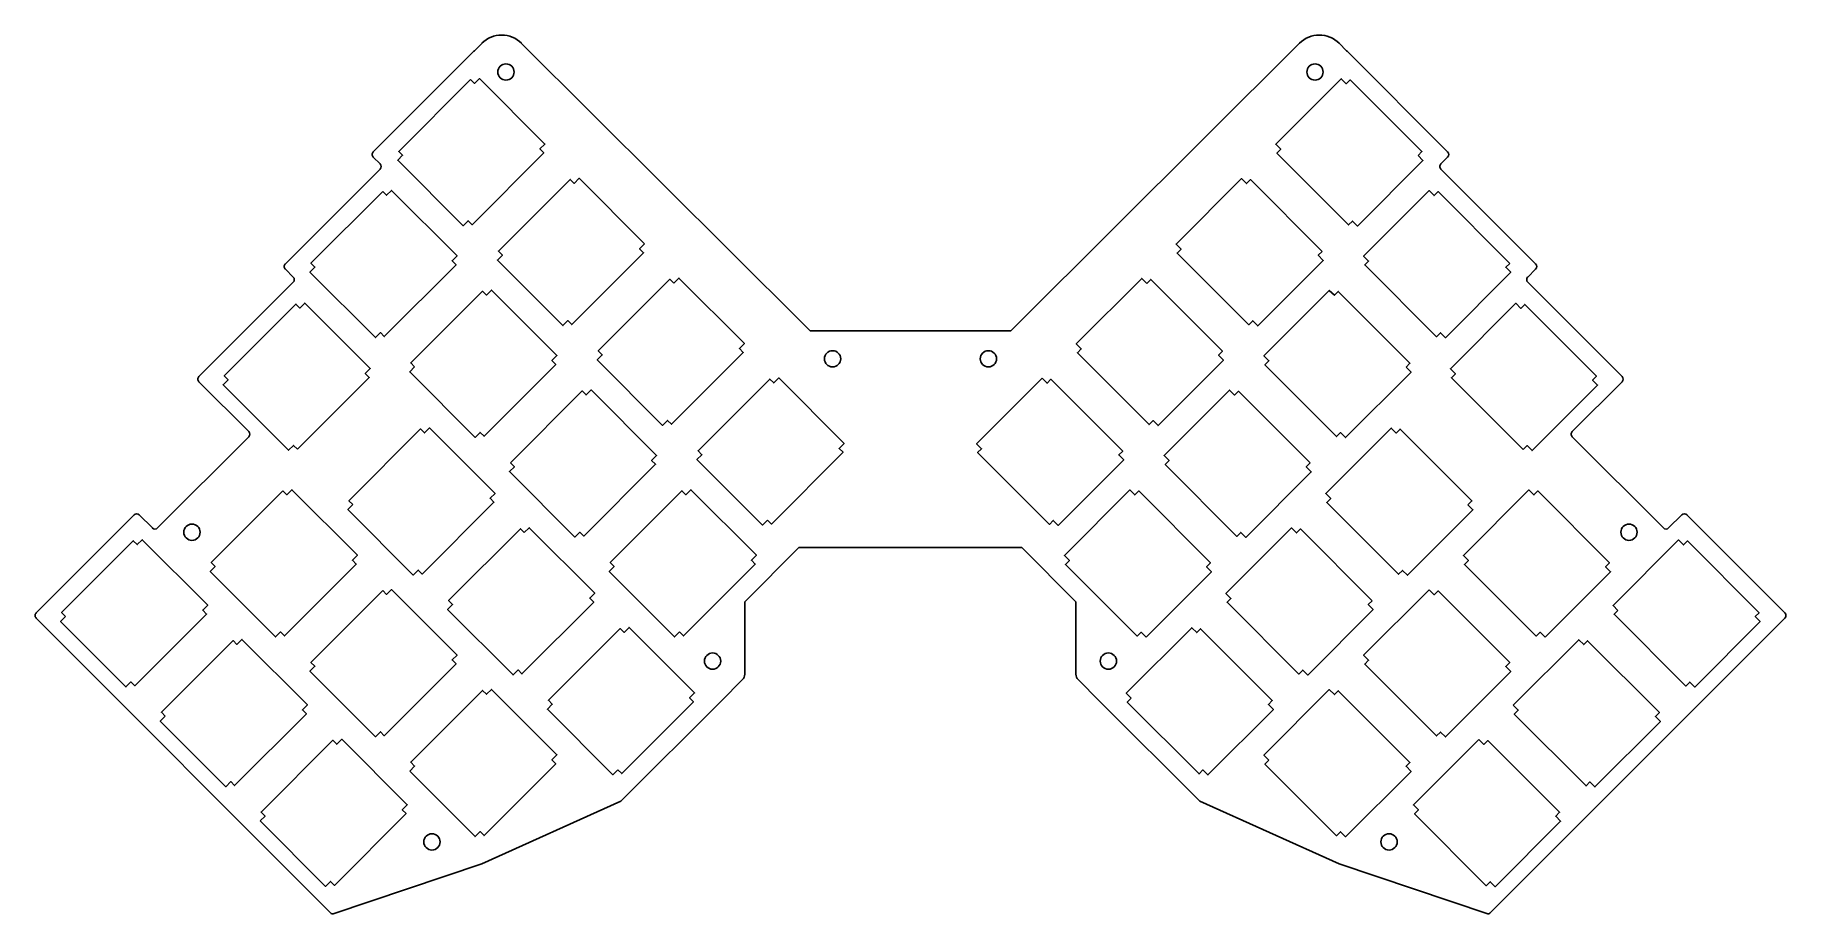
# Model space of a CAD drawing. Header units: millimetres. Extents: x -224 to 13, y -47 to 71.
import ezdxf

# ---------------------------------------------------------------- set-up
doc = ezdxf.new("R2010")
doc.units = ezdxf.units.MM
doc.layers.get('0').update_dxf_attribs({"linetype": 'CONTINUOUS'})

msp = doc.modelspace()

# ---------------------------------------------------------------- linework, layer by layer
for p, q in [((-164.43, 69.13), (-178.01, 55.56)), ((-164.36, 69.2), (-164.43, 69.13)), ((-163.36, 70.2), (-164.36, 69.2)), ((-120.02, 32.37), (-157.99, 70.2)), ((-52.96, 70.21), (-90.93, 32.38)), ((-46.58, 69.21), (-47.58, 70.21)), ((-46.51, 69.14), (-46.58, 69.21)), ((-32.94, 55.56), (-46.51, 69.14)), ((-178.01, 54.85), (-177.09, 53.93)), ((-33.85, 53.93), (-32.94, 54.85)), ((-177.09, 53.22), (-189.89, 40.43)), ((-21.06, 40.43), (-33.85, 53.23)), ((-188.83, 37.95), (-201.56, 25.22)), ((-189.89, 39.72), (-188.83, 38.66)), ((-22.12, 38.66), (-21.06, 39.72)), ((-9.39, 25.23), (-22.12, 37.95)), ((-119.02, 31.38), (-120.02, 32.37)), ((-91.93, 31.38), (-119.02, 31.38)), ((-90.93, 32.38), (-91.93, 31.38)), ((-201.56, 24.52), (-194.84, 17.8)), ((-16.11, 17.8), (-9.39, 24.52)), ((-194.84, 17.09), (-207.14, 4.79)), ((-3.8, 4.79), (-16.11, 17.09)), ((-210.32, 6.56), (-223.55, -6.67)), ((-207.85, 4.79), (-209.62, 6.56)), ((-1.33, 6.56), (-3.1, 4.79)), ((12.6, -6.66), (-0.62, 6.56)), ((-127.86, -5.16), (-120.56, 2.15)), ((-120.56, 2.15), (-90.44, 2.15)), ((-90.44, 2.15), (-83.14, -5.16)), ((-127.86, -14.96), (-127.86, -5.16)), ((-83.14, -5.16), (-83.14, -14.96)), ((-223.55, -7.37), (-183.7, -47.23)), ((-27.25, -47.22), (12.6, -7.37)), ((-131.05, -18.57), (-128.15, -15.67)), ((-82.85, -15.67), (-79.95, -18.57)), ((-144.58, -32.09), (-131.05, -18.57)), ((-79.95, -18.57), (-66.42, -32.09)), ((-163.37, -40.54), (-144.58, -32.09)), ((-66.42, -32.09), (-47.57, -40.54)), ((-183.45, -47.28), (-163.37, -40.54)), ((-47.57, -40.54), (-27.5, -47.27))]:
    msp.add_line(p, q)
for points in [[(-164.89, 65.31), (-174.58, 55.62), (-174.05, 55.09), (-174.72, 54.42), (-165.88, 45.58), (-165.21, 46.25), (-164.68, 45.72), (-154.99, 55.41), (-155.52, 55.94), (-154.85, 56.61), (-163.69, 65.45), (-164.36, 64.78)], [(-36.94, 55.06), (-36.41, 55.59), (-46.1, 65.27), (-46.63, 64.74), (-47.3, 65.41), (-56.14, 56.58), (-55.47, 55.9), (-56, 55.37), (-46.31, 45.69), (-45.78, 46.22), (-45.11, 45.54), (-36.27, 54.38)], [(-176.74, 50.22), (-186.43, 40.53), (-185.9, 40), (-186.57, 39.33), (-177.73, 30.49), (-177.06, 31.16), (-176.53, 30.63), (-166.84, 40.32), (-167.37, 40.85), (-166.7, 41.52), (-175.54, 50.36), (-176.21, 49.69)], [(-141.38, 43.14), (-150.22, 51.98), (-150.89, 51.3), (-151.42, 51.84), (-161.11, 42.15), (-160.57, 41.62), (-161.25, 40.95), (-152.41, 32.11), (-151.74, 32.78), (-151.21, 32.25), (-141.52, 41.94), (-142.05, 42.47)], [(-49.88, 42.12), (-59.57, 51.8), (-60.1, 51.27), (-60.77, 51.94), (-69.61, 43.11), (-68.94, 42.43), (-69.47, 41.9), (-59.78, 32.22), (-59.25, 32.75), (-58.58, 32.07), (-49.74, 40.91), (-50.41, 41.59)], [(-24.56, 40.5), (-34.24, 50.19), (-34.77, 49.66), (-35.44, 50.33), (-44.28, 41.49), (-43.61, 40.82), (-44.14, 40.29), (-34.45, 30.6), (-33.92, 31.13), (-33.25, 30.46), (-24.41, 39.3), (-25.09, 39.97)], [(-137.42, 37.83), (-137.95, 38.36), (-147.63, 28.68), (-147.1, 28.15), (-147.78, 27.48), (-138.94, 18.64), (-138.27, 19.31), (-137.74, 18.78), (-128.05, 28.47), (-128.58, 29), (-127.91, 29.67), (-136.75, 38.51)], [(-73.57, 37.8), (-74.24, 38.47), (-83.08, 29.63), (-82.41, 28.96), (-82.94, 28.43), (-73.25, 18.75), (-72.72, 19.28), (-72.05, 18.6), (-63.21, 27.44), (-63.88, 28.11), (-63.35, 28.64), (-73.04, 38.33)], [(-172.43, 26.53), (-173.1, 25.86), (-164.26, 17.02), (-163.59, 17.69), (-163.06, 17.16), (-153.37, 26.85), (-153.9, 27.38), (-153.23, 28.05), (-162.07, 36.89), (-162.74, 36.22), (-163.27, 36.75), (-172.96, 27.06)], [(-38.56, 26.5), (-38.03, 27.03), (-47.71, 36.72), (-48.24, 36.19), (-48.92, 36.86), (-57.75, 28.02), (-57.08, 27.35), (-57.61, 26.82), (-47.93, 17.13), (-47.4, 17.66), (-46.72, 16.99), (-37.88, 25.83)], [(-188.25, 15.41), (-178.56, 25.1), (-179.09, 25.63), (-178.42, 26.3), (-187.26, 35.14), (-187.93, 34.47), (-188.46, 35), (-198.15, 25.31), (-197.62, 24.78), (-198.29, 24.11), (-189.45, 15.27), (-188.78, 15.94)], [(-22.74, 15.38), (-22.21, 15.91), (-21.53, 15.24), (-12.69, 24.08), (-13.37, 24.75), (-12.84, 25.28), (-22.52, 34.96), (-23.05, 34.43), (-23.73, 35.11), (-32.56, 26.27), (-31.89, 25.6), (-32.42, 25.07)], [(-124.8, 5.84), (-124.26, 5.31), (-114.58, 15), (-115.11, 15.53), (-114.44, 16.2), (-123.27, 25.04), (-123.95, 24.36), (-124.48, 24.89), (-134.16, 15.21), (-133.63, 14.68), (-134.31, 14.01), (-125.47, 5.17)], [(-87.71, 25), (-96.55, 16.16), (-95.88, 15.49), (-96.41, 14.96), (-86.72, 5.28), (-86.19, 5.81), (-85.52, 5.13), (-76.68, 13.97), (-77.35, 14.64), (-76.82, 15.17), (-86.51, 24.86), (-87.04, 24.33)], [(-159.49, 13.59), (-158.96, 13.06), (-159.63, 12.39), (-150.79, 3.55), (-150.12, 4.22), (-149.59, 3.69), (-139.9, 13.38), (-140.43, 13.91), (-139.76, 14.58), (-148.6, 23.42), (-149.27, 22.75), (-149.8, 23.28)], [(-51.5, 13.56), (-61.18, 23.25), (-61.71, 22.72), (-62.39, 23.39), (-71.22, 14.55), (-70.55, 13.88), (-71.08, 13.35), (-61.4, 3.66), (-60.87, 4.19), (-60.19, 3.52), (-51.35, 12.36), (-52.03, 13.03)], [(-180.78, 7.94), (-181.45, 7.27), (-172.61, -1.57), (-171.94, -0.9), (-171.41, -1.43), (-161.72, 8.26), (-162.25, 8.79), (-161.58, 9.46), (-170.42, 18.3), (-171.09, 17.63), (-171.62, 18.16), (-181.31, 8.47)], [(-30.2, 7.91), (-29.67, 8.44), (-39.36, 18.13), (-39.89, 17.6), (-40.56, 18.27), (-49.4, 9.43), (-48.73, 8.76), (-49.26, 8.23), (-39.57, -1.46), (-39.04, -0.93), (-38.37, -1.6), (-29.53, 7.24)], [(-190.21, 9.81), (-199.9, 0.12), (-199.37, -0.41), (-200.04, -1.08), (-191.2, -9.92), (-190.53, -9.25), (-190, -9.78), (-180.31, -0.09), (-180.84, 0.44), (-180.17, 1.11), (-189.01, 9.95), (-189.68, 9.28)], [(-136.65, -9.25), (-136.12, -9.78), (-126.43, -0.09), (-126.96, 0.44), (-126.29, 1.11), (-135.13, 9.95), (-135.8, 9.28), (-136.33, 9.81), (-146.02, 0.12), (-145.49, -0.41), (-146.16, -1.08), (-137.32, -9.92)], [(-73.66, -9.95), (-64.83, -1.11), (-65.5, -0.44), (-64.97, 0.09), (-74.65, 9.78), (-75.18, 9.24), (-75.86, 9.92), (-84.69, 1.08), (-84.02, 0.41), (-84.55, -0.12), (-74.87, -9.81), (-74.34, -9.28)], [(-19.78, -9.95), (-10.94, -1.11), (-11.62, -0.44), (-11.09, 0.09), (-20.77, 9.78), (-21.3, 9.24), (-21.97, 9.92), (-30.81, 1.08), (-30.14, 0.41), (-30.67, -0.12), (-20.98, -9.81), (-20.45, -9.28)], [(-157.62, 4.16), (-158.15, 4.69), (-167.84, -5), (-167.31, -5.53), (-167.98, -6.2), (-159.14, -15.04), (-158.47, -14.37), (-157.94, -14.9), (-148.25, -5.21), (-148.78, -4.68), (-148.11, -4.01), (-156.95, 4.83)], [(-43.14, -5.03), (-52.83, 4.66), (-53.36, 4.13), (-54.03, 4.8), (-62.87, -4.04), (-62.2, -4.71), (-62.73, -5.24), (-53.04, -14.93), (-52.51, -14.4), (-51.84, -15.07), (-43, -6.23), (-43.67, -5.56)], [(-219.57, -7.15), (-220.25, -7.82), (-211.41, -16.66), (-210.74, -15.98), (-210.21, -16.51), (-200.52, -6.83), (-201.05, -6.3), (-200.38, -5.62), (-209.22, 3.21), (-209.89, 2.54), (-210.42, 3.07), (-220.11, -6.61)], [(-9.94, -6.33), (-10.47, -6.86), (-0.78, -16.55), (-0.25, -16.02), (0.42, -16.69), (9.26, -7.85), (8.59, -7.18), (9.12, -6.65), (-0.57, 3.04), (-1.1, 2.51), (-1.77, 3.18), (-10.61, -5.66)], [(-176.74, -3.66), (-186.43, -13.35), (-185.9, -13.88), (-186.57, -14.55), (-177.73, -23.39), (-177.06, -22.72), (-176.53, -23.25), (-166.84, -13.56), (-167.37, -13.03), (-166.7, -12.36), (-175.54, -3.52), (-176.21, -4.19)], [(-35.44, -3.55), (-44.28, -12.39), (-43.61, -13.06), (-44.14, -13.59), (-34.45, -23.28), (-33.92, -22.75), (-33.25, -23.42), (-24.41, -14.58), (-25.09, -13.91), (-24.56, -13.38), (-34.24, -3.7), (-34.77, -4.23)], [(-145, -27.84), (-144.47, -28.37), (-134.78, -18.68), (-135.31, -18.15), (-134.64, -17.48), (-143.48, -8.64), (-144.15, -9.31), (-144.68, -8.78), (-154.37, -18.47), (-153.84, -19), (-154.51, -19.67), (-145.67, -28.51)], [(-75.67, -18.18), (-76.2, -18.71), (-66.51, -28.4), (-65.98, -27.87), (-65.31, -28.54), (-56.47, -19.7), (-57.15, -19.03), (-56.62, -18.5), (-66.3, -8.81), (-66.83, -9.34), (-67.5, -8.67), (-76.34, -17.51)], [(-206.1, -20.62), (-206.78, -21.29), (-197.94, -30.13), (-197.27, -29.45), (-196.74, -29.98), (-187.05, -20.3), (-187.58, -19.77), (-186.91, -19.1), (-195.75, -10.26), (-196.42, -10.93), (-196.95, -10.4), (-206.63, -20.09)], [(-24.08, -19.13), (-23.41, -19.8), (-23.94, -20.33), (-14.25, -30.02), (-13.72, -29.49), (-13.05, -30.16), (-4.21, -21.32), (-4.88, -20.65), (-4.35, -20.12), (-14.04, -10.43), (-14.57, -10.96), (-15.24, -10.29)], [(-173.1, -28.02), (-164.26, -36.86), (-163.59, -36.19), (-163.06, -36.72), (-153.37, -27.03), (-153.9, -26.5), (-153.23, -25.83), (-162.07, -16.99), (-162.74, -17.66), (-163.27, -17.13), (-172.96, -26.82), (-172.43, -27.35)], [(-57.08, -26.53), (-57.61, -27.07), (-47.93, -36.75), (-47.4, -36.22), (-46.72, -36.89), (-37.88, -28.06), (-38.56, -27.38), (-38.03, -26.85), (-47.71, -17.17), (-48.24, -17.7), (-48.92, -17.02), (-57.75, -25.86)], [(-193.31, -34.76), (-184.47, -43.6), (-183.8, -42.92), (-183.27, -43.46), (-173.58, -33.77), (-174.11, -33.24), (-173.44, -32.57), (-182.28, -23.73), (-182.95, -24.4), (-183.48, -23.87), (-193.16, -33.56), (-192.63, -34.09)], [(-28.71, -23.76), (-37.55, -32.6), (-36.88, -33.27), (-37.41, -33.8), (-27.72, -43.49), (-27.19, -42.96), (-26.52, -43.63), (-17.68, -34.79), (-18.35, -34.12), (-17.82, -33.59), (-27.51, -23.9), (-28.04, -24.43)]]:
    msp.add_lwpolyline(points, close=True)
for centre in [(-160.1, 66.33), (-50.85, 66.33), (-116, 27.62), (-94.95, 27.62), (-202.5, 4.22), (-8.45, 4.22), (-132.2, -13.18), (-78.75, -13.18), (-170.1, -37.58), (-40.85, -37.58)]:
    msp.add_circle(centre, 1.1)
for centre, radius, start, end in [((-160.68, 67.52), 3.8, 45, 135), ((-50.27, 67.52), 3.8, 45, 135), ((-177.66, 55.2), 0.5, 134.9999, 225), ((-33.29, 55.21), 0.5, -45, 45), ((-177.44, 53.58), 0.5, -45, 45), ((-33.5, 53.58), 0.5, 135, 225.0001), ((-189.54, 40.07), 0.5, 134.9999, 225), ((-21.41, 40.07), 0.5, -45, 45), ((-189.18, 38.3), 0.5, -45, 45), ((-21.76, 38.31), 0.5, 135, 224.9999), ((-201.2, 24.87), 0.5, 135, 225.0001), ((-9.74, 24.87), 0.5, -45.0001, 44.9999), ((-195.19, 17.44), 0.5, -44.9999, 45.0001), ((-15.75, 17.45), 0.5, 134.9999, 225), ((-209.97, 6.2), 0.5, 45, 135), ((-207.5, 5.14), 0.5, 225, 315), ((-3.45, 5.14), 0.5, 225, 315.0001), ((-0.97, 6.2), 0.5, 45, 135), ((-223.19, -7.02), 0.5, 135, 225.0001), ((12.25, -7.02), 0.5, -45.0001, 44.9999), ((-128.86, -14.96), 1, -45, 0), ((-82.14, -14.96), 1, 180, 225), ((-183.55, -47.13), 0.18, 213.69, 303.69), ((-27.4, -47.12), 0.18, 236.31, 326.31)]:
    msp.add_arc(centre, radius, start, end)

doc.saveas('drawing.dxf')
